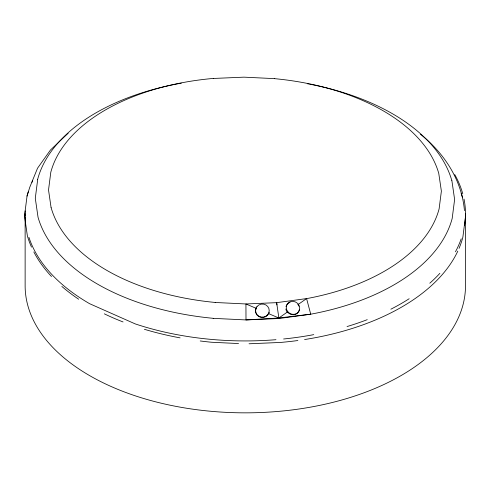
<?xml version="1.0" encoding="UTF-8"?>
<svg xmlns="http://www.w3.org/2000/svg" width="490" height="490" viewBox="0 0 490 490"><rect width="100%" height="100%" fill="white"/><g stroke="black" fill="none" stroke-linecap="round" stroke-linejoin="round"><path stroke-width="0.73" d="M37.706 179.358L35.292 198.285L38.036 217.229A212.207 122.518 0 0 0 213.193 318.316M465.408 217.266L462.866 237.172A217.817 125.752 0 0 1 459.057 248.357M213.187 318.353L245.998 319.933L278.779 318.537L278.865 317.998L276.648 302.655L245.931 303.965L215.19 302.483M287.734 311.542L287.189 312.155A6.842 6.364 31.6 0 1 285.878 308.963M298.245 304.18L297.975 304.615L306.581 298.588L310.733 314.194L278.779 318.537M256.154 307.922L256.099 308.443A6.842 6.542 -2.1 0 0 267.785 314.997L268.612 313.233M68.159 133.256L50.452 150.02L37.534 168.211L29.725 187.37L27.042 196.098L24.5 216.004L27.385 235.923A223.128 128.821 0 0 0 31.513 247.119M306.581 298.588L276.648 302.655L276.948 304.927M213.26 78.461L243.977 77.157L274.712 78.639M249.049 343.784L280.525 342.443A217.817 125.752 0 0 0 297.865 340.532M238.55 343.551L211.551 342.247A223.128 128.821 0 0 1 200.208 340.966M256.172 308.326L245.931 303.965L245.998 319.933L278.865 317.998L310.733 314.194A207.037 119.536 0 0 0 452.19 218.418L454.616 199.491L451.872 180.547M268.624 313.637L278.865 317.998L287.465 311.971L288.598 313.147A6.842 6.364 31.6 0 0 299.372 309.607M420.469 134.266C444.105 153.094 461.911 180.044 464.447 210.627M51.101 207.742L48.528 189.998L50.795 172.26A194.077 112.051 0 0 1 213.254 78.431M465.5 213.811L465.5 285.725A220.182 127.124 0 0 1 245.319 412.843A220.182 127.124 0 0 1 25.131 285.725L25.131 217.64M25.131 213.811L25.131 216.108M464.012 199.063A220.182 127.124 0 0 1 464.551 225.602M461.194 238.826A220.182 127.124 0 0 1 455.443 251.793M439.879 273.322A220.182 127.124 0 0 1 429.797 283.208M409.168 298.729A220.182 127.124 0 0 1 390.867 309.196M367.231 319.67A220.182 127.124 0 0 1 347.043 326.554M313.753 334.639A220.182 127.124 0 0 1 283.6 338.994M275.974 339.693A220.182 127.124 0 0 1 135.228 323.902L89.621 303.702A220.182 127.124 0 0 1 28.947 237.374M25.505 221.168A220.182 127.124 0 0 1 25.192 210.878M31.991 182.329A220.182 127.124 0 0 1 32.634 180.908M454.745 174.562A220.182 127.124 0 0 1 462.787 193.905M274.706 78.669A198.805 114.783 0 0 1 438.758 173.38L441.38 191.125L439.113 208.856A193.967 111.983 0 0 1 306.599 298.624M307.279 83.71A212.207 122.518 0 0 1 308.731 83.98M309.496 84.127A212.207 122.518 0 0 1 451.817 180.553M180.087 337.861A223.128 128.821 0 0 1 144.403 329.292M123.051 321.954A223.128 128.821 0 0 1 104.333 313.833M78.682 299.231A223.128 128.821 0 0 1 61.856 286.436M51.517 276.525A223.128 128.821 0 0 1 33.835 251.946M37.65 179.352A207.154 119.603 0 0 1 181.331 83.147M457.813 251.119A217.817 125.752 0 0 1 304.578 339.546M215.202 302.453A198.805 114.783 0 0 1 51.15 207.736M26.987 196.092A217.817 125.752 0 0 1 28.224 191.89M461.139 193.14A223.128 128.821 0 0 1 462.462 197.354M298.079 304.719A6.842 6.364 31.6 0 1 298.943 306.244M269.188 312.283A6.842 6.542 -2.1 0 1 268.918 313.392M286.001 306.722A6.842 6.364 31.6 0 1 287.25 304.266M287.624 303.855A6.842 6.364 31.6 0 1 290.019 302.416M256.993 306.562L256.086 308.032A6.842 6.542 -2.1 0 0 267.773 314.592L268.679 313.116A6.842 6.542 -2.1 0 0 256.993 306.562M298.343 304.29L297.118 303.004A6.842 6.364 31.6 0 0 288.273 302.949A6.842 6.364 31.6 0 0 287.63 311.432L288.861 312.718A6.842 6.364 31.6 0 0 297.7 312.779A6.842 6.364 31.6 0 0 298.343 304.29"/></g></svg>
